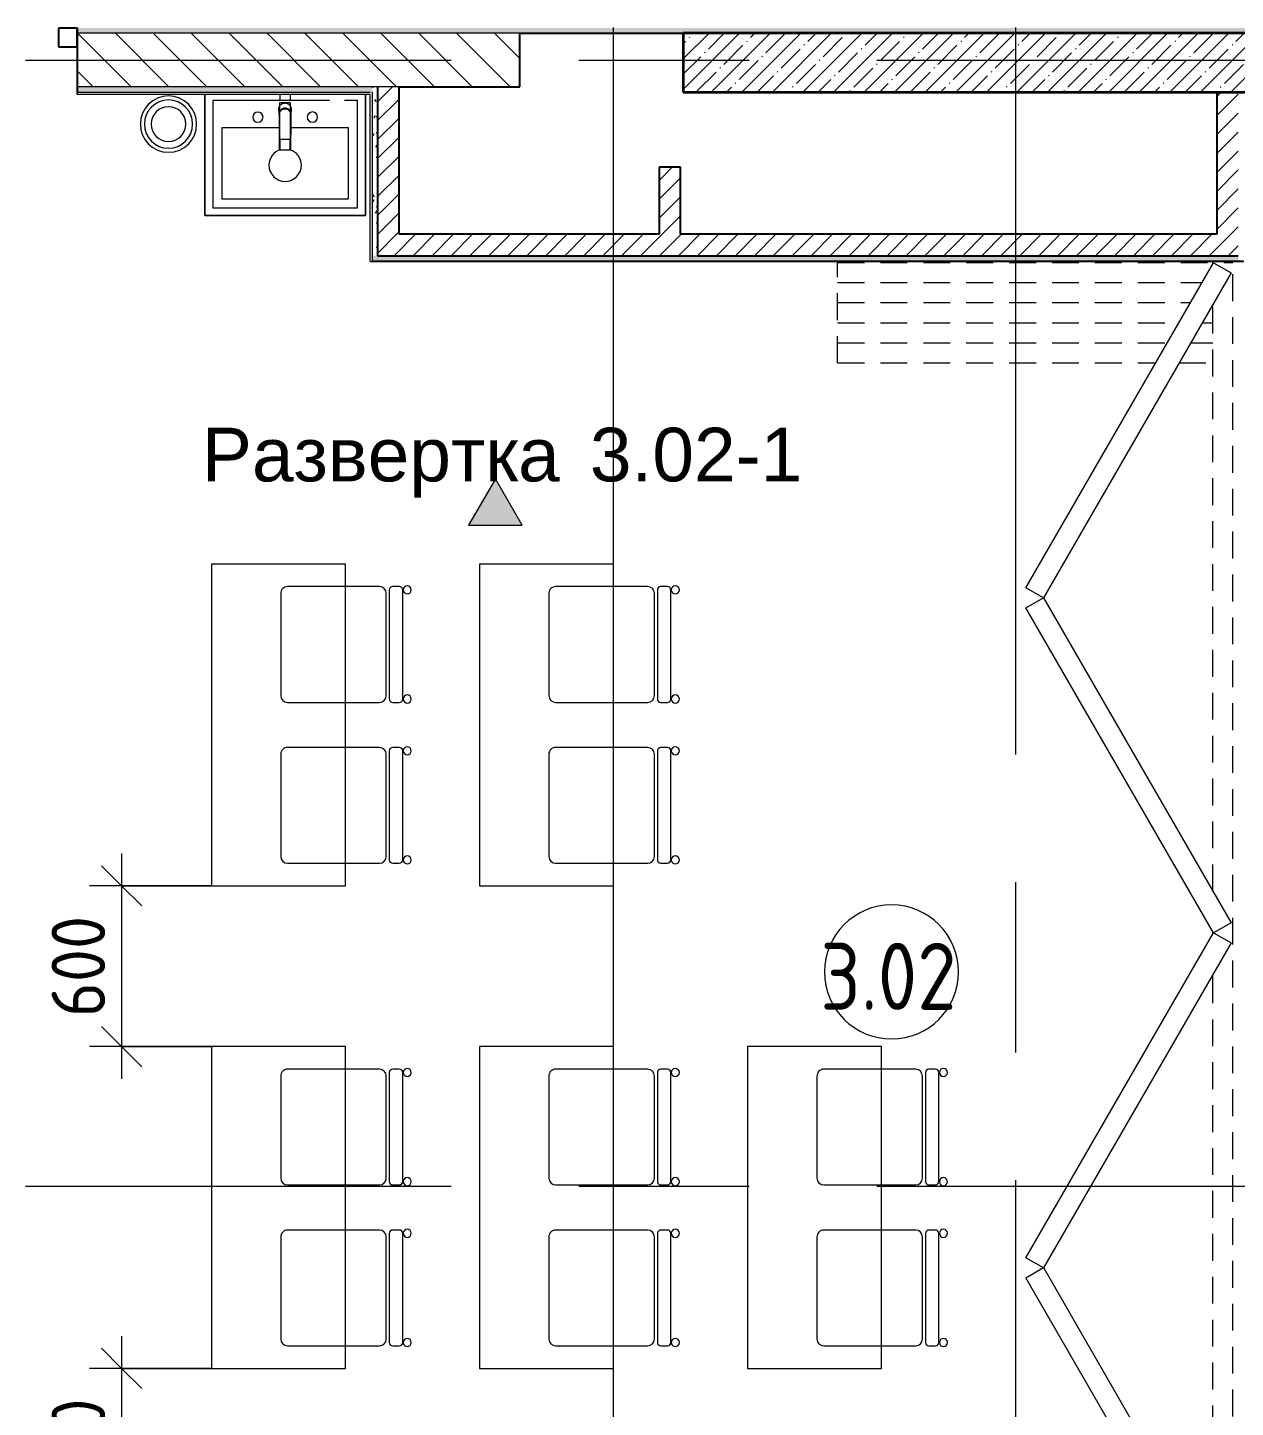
# Model space of a CAD drawing. Header units: millimetres. Extents: x 10406 to 76706, y -2377 to 12445.
# Drawn here: x 14824 to 19330, y 2775 to 7921 of the extents above; entities that cross this region are included whole.
import ezdxf

# ---------------------------------------------------------------- set-up
doc = ezdxf.new("R2010")
doc.units = ezdxf.units.MM
doc.linetypes.add('200_ШТРИХ__ш1_п0_6_', pattern=[160, 100, -60])
doc.linetypes.add('Осевая', pattern=[3175, 635, -476.25, 1587.5, -476.25])
for name, color, linetype, lineweight in [('0-1', 7, 'Continuous', 9), ('A-ANNO-DIMS', 7, 'Continuous', 9), ('A-ANNO-DIMS-100', 7, 'Continuous', 9), ('A-AREA-IDEN', 7, 'Continuous', 9), ('A-DOOR', 7, 'Continuous', 9), ('A-DOOR-1', 7, '200_ШТРИХ__ш1_п0_6_', 9), ('A-DOOR-FRAM', 7, 'Continuous', 13), ('A-GLAZ-CWMG', 7, 'Continuous', 9), ('A-GLAZ-CWMG-1', 7, 'Continuous', 25), ('A-WALL', 7, 'Continuous', 9), ('G-ANNO-SYMB', 7, 'Continuous', 9), ('I-WALL', 7, 'Continuous', 9), ('P-SANR-FIXT', 7, 'Continuous', 9), ('P-SANR-FIXT-1', 7, 'Continuous', 13), ('Оси', 7, 'Continuous', 9), ('Оси-2', 7, 'Осевая', 9)]:
    doc.layers.add(name, color=color, linetype=linetype, lineweight=lineweight)
for name, color, linetype, lineweight, true_color in [('A-WALL-1', 7, 'Continuous', 25, 0x3c3c3c), ('A-WALL-3', 7, 'Continuous', 35, 0x3c3c3c), ('A-WALL-FNSH-1', 7, 'Continuous', 13, 0x3c3c3c), ('I-FURN-2', 7, 'Continuous', 9, 0xf0f0f0)]:
    doc.layers.add(name, color=color, linetype=linetype, lineweight=lineweight, true_color=true_color)
doc.styles.add('Arial_1', font='arial.ttf', dxfattribs={"height": 200})
doc.styles.add('GOST Common', font='GOST_Common.ttf', dxfattribs={"width": 0.9, "height": 250})
doc.styles.add('ISOCPEUR_1', font='isocpeur.ttf', dxfattribs={"width": 0.9, "height": 200})
doc.dimstyles.new('ISO-2_0_0_9К_Средний_округл2', dxfattribs={"dimscale": 304.8, "dimtxt": 199.196235, "dimasz": 0.492126, "dimexe": 0.393701, "dimexo": 0, "dimgap": 0, "dimtad": 1, "dimdec": 0, "dimrnd": 10, "dimzin": 0, "dimdsep": 46, "dimtxsty": 'ISOCPEUR_1', "dimblk1": 'OBLIQUE', "dimblk2": 'OBLIQUE', "dimsah": 1, "dimcen": 0.09, "dimdle": 0.393701, "dimazin": 0, "dimtfac": 1, "dimtdec": 4, "dimtix": 1, "dimtmove": 0, "dimatfit": 3, "dimfxl": 1, "dimtvp": 1, "dimtolj": 1, "dimtzin": 0, "dimarcsym": 2})
pattern_1 = [(45, (0, 0), (-35.35534, 35.35534), [])]
pattern_2 = [(0, (0, 0), (121.92, 30.48), [10.058, -81.382, 10.058, -81.382, -487.68]), (0, (0, 0), (121.92, 30.48), [-182.88, 10.058, -172.822, 10.058, -81.382, -213.36]), (0, (0, 0), (121.92, 30.48), [-457.2, 10.058, -50.902, 10.058, -142.342]), (120, (45.72, 15.24), (-87.356454, 90.345817), [10.058, -81.382, 10.058, -81.382, -487.68]), (120, (45.72, 15.24), (-87.356454, 90.345817), [-182.88, 10.058, -172.822, 10.058, -81.382, -213.36]), (120, (45.72, 15.24), (-87.356454, 90.345817), [-457.2, 10.058, -50.902, 10.058, -142.342]), (240, (60.96, 76.2), (-34.563546, -120.825817), [10.058, -81.382, 10.058, -81.382, -487.68]), (240, (60.96, 76.2), (-34.563546, -120.825817), [-182.88, 10.058, -172.822, 10.058, -81.382, -213.36]), (240, (60.96, 76.2), (-34.563546, -120.825817), [-457.2, 10.058, -50.902, 10.058, -142.342])]

# ---------------------------------------------------------------- blocks, each defined once
blk = doc.blocks.new('DOR__перегородка__Прямоугольная - ТП-3_ Вн_ДПГ_6820х3300h-19315679-План разверток пом_3_02_ Этаж 3')
at = {"layer": 'A-DOOR-1'}
for p, q in [((6445.2, 1474.2), (6820, 1474.2)), ((6445.2, 1474.2), (6445.2, 287.5)), ((6520.2, 1474.2), (6520.2, 244.2)), ((6595.2, 1474.2), (6595.2, 200.9)), ((6670.2, 1474.2), (6670.2, 157.6)), ((6745.2, 1474.2), (6745.2, 114.3)), ((6820, 1474.2), (6820, 0)), ((6445.2, 200.9), (6445.2, 75)), ((6520.2, 157.6), (6520.2, 75)), ((6595.2, 114.3), (6595.2, 75)), ((1976.7, 75), (4163.8, 75)), ((4313.8, 75), (4325, 75)), ((4475, 75), (6663.2, 75)), ((6813.2, 75), (6820, 75)), ((275.9, 0), (6820, 0))]:
    blk.add_line(p, q, dxfattribs=at)
at = {"layer": 'A-DOOR-FRAM'}
for p, q in [((1820.9, 71.7), (3033.3, 771.8)), ((3033.3, 771.8), (3070.8, 706.9)), ((3069.7, 706.9), (3107.3, 771.8)), ((3107.3, 771.8), (4319.6, 71.7)), ((4319.2, 71.7), (5531.6, 771.8)), ((5531.6, 771.8), (5569.1, 706.9)), ((5569.1, 706.9), (5606.6, 771.8)), ((5606.6, 771.8), (6818.9, 71.7)), ((3070.8, 706.9), (1858.4, 6.7)), ((4282.1, 6.7), (3069.7, 706.9)), ((5569.1, 706.9), (4356.7, 6.7)), ((6781.4, 6.7), (5569.1, 706.9)), ((4319.6, 71.7), (4282.1, 6.7)), ((4356.7, 6.7), (4319.2, 71.7)), ((6818.9, 71.7), (6781.4, 6.7))]:
    blk.add_line(p, q, dxfattribs=at)
blk = doc.blocks.new('Стул Breuer - 1_9а-V3-План разверток пом_3_02_ Этаж 3')
at = {"layer": 'I-FURN-2'}
for p, q in [((-215.9, 215.9), (-215.9, 0)), ((190.5, 241.3), (-190.5, 241.3)), ((215.9, 0), (215.9, 215.9)), ((-215.9, 0), (-215.9, -127)), ((215.9, -127), (215.9, 0)), ((-190.5, -152.4), (190.5, -152.4)), ((-215.9, -176.2), (-215.9, -200.8)), ((203.2, -163.5), (-203.2, -163.5)), ((215.9, -200.8), (215.9, -176.2)), ((-203.2, -213.5), (203.2, -213.5))]:
    blk.add_line(p, q, dxfattribs=at)
for centre, radius, start, end in [((-190.5, 215.9), 25.4, 90, 180), ((190.5, 215.9), 25.4, 0, 90), ((-190.5, -127), 25.4, 180, 270), ((190.5, -127), 25.4, 270, 360), ((-203.2, -176.2), 12.7, 90, 180), ((-203.2, -200.8), 12.7, 180, 270), ((203.2, -176.2), 12.7, 360, 90), ((203.2, -200.8), 12.7, 270, 360), ((-203.5, -230.6), 15.1, 360, 180), ((-203.5, -230.6), 15.1, 180, 360), ((203.7, -230.6), 15.1, 360, 180), ((203.7, -230.6), 15.1, 180, 360)]:
    blk.add_arc(centre, radius, start, end, dxfattribs=at)
blk = doc.blocks.new('Стол базовый прямоугольный - 1_6-26174022-План разверток пом_3_02_ Этаж 3')
at = {"layer": 'I-FURN-2'}
for p, q in [((600, 250), (-600, 250)), ((-600, 250), (-600, -250)), ((600, -250), (600, 250)), ((-600, -250), (600, -250))]:
    blk.add_line(p, q, dxfattribs=at)
blk = doc.blocks.new('сифон - Для раковины-30615598-План разверток пом_3_02_ Этаж 3')
at = {"layer": 'P-SANR-FIXT'}
blk.add_line((191.1, -40), (191.1, 40), dxfattribs=at)
at = {"layer": 'P-SANR-FIXT-1'}
for p, q in [((191.1, 20), (168.5, 20)), ((168.5, -20), (191.1, -20))]:
    blk.add_line(p, q, dxfattribs=at)
blk = doc.blocks.new('смеситель для раковины - Default-V7-План разверток пом_3_02_ Этаж 3')
at = {"layer": '0-1'}
for p, q in [((-20.3, 110), (-20.4, 97.4)), ((19.7, 151.6), (-19.8, 151.6)), ((19.8, 111.8), (-19.8, 111.8)), ((20.4, 97.4), (20.3, 110)), ((-22.8, 3), (-21.8, 15.6)), ((-20.7, 17.2), (-20.7, 16.7)), ((20.8, 16.7), (20.8, 17.2))]:
    blk.add_line(p, q, dxfattribs=at)
at = {"layer": '0-1', "flags": 128}
for points in [[(-19.8, 151.6), (-20, 151.6), (-20.2, 151.6), (-20.3, 151.5), (-20.4, 151.5), (-20.5, 151.4), (-20.6, 151.3), (-20.6, 151.2), (-20.7, 151.1), (-20.7, 151.1), (-20.7, 151), (-20.7, 151), (-20.8, 150.9), (-20.8, 150.6), (-20.8, 149.7), (-20.8, 148.7), (-20.8, 147.7), (-20.9, 146.7), (-20.9, 145.3), (-21.1, 93.2)], [(-19.8, 111.8), (-19.9, 111.8), (-20, 111.8), (-20.1, 111.8), (-20.1, 111.7), (-20.2, 111.7), (-20.3, 111.6), (-20.3, 111.5), (-20.3, 111.5), (-20.3, 111.4), (-20.3, 111.4), (-20.3, 111.4), (-20.3, 111.3), (-20.3, 111.2), (-20.3, 111), (-20.3, 110.8), (-20.3, 110.6), (-20.3, 110.3), (-20.3, 110)], [(12.1, -0.1), (14.4, 1.7), (18.1, 6.1), (20.4, 11.5), (21.2, 17.2), (21.2, 36.2), (21.1, 56), (21, 111.4)], [(19.7, 151.6), (20, 151.6), (20.2, 151.6), (20.4, 151.5), (20.5, 151.4), (20.6, 151.3), (20.6, 151.3), (20.7, 151.2), (20.7, 151.1), (20.7, 151.1), (20.7, 151), (20.8, 151), (20.8, 150.9), (20.8, 150.6)], [(19.8, 111.8), (19.9, 111.8), (20, 111.8), (20.1, 111.8), (20.2, 111.7), (20.2, 111.6), (20.3, 111.6), (20.3, 111.5), (20.3, 111.5), (20.3, 111.4), (20.3, 111.4), (20.3, 111.3), (20.3, 111.1), (20.3, 110.9), (20.3, 110.7), (20.3, 110.4), (20.3, 110)], [(-21.8, 15.6), (-21.7, 19.7), (-21.6, 24.4), (-21.5, 30.8), (-21.4, 37.1), (-21.3, 49.4), (-21.2, 68.8), (-21.1, 88)], [(-18.9, 7.6), (-20, 10.3), (-20.8, 13.1), (-21.1, 18.6), (-21.1, 48.6), (-21.1, 93.2)], [(21.8, 15.6), (22.1, 11.2), (22.8, 3)]]:
    blk.add_lwpolyline(points, dxfattribs=at)
at = {"layer": 'P-SANR-FIXT'}
for p, q in [((21, 151.6), (-21, 151.6)), ((-21, 151.6), (-21, -23)), ((-19.7, 144), (-19.8, 111.7)), ((19.8, 111.7), (19.7, 144)), ((21, -23), (21, 151.6)), ((-21, 19.9), (-20.8, 19.8)), ((-20.4, 22), (-20.8, 19.8)), ((19.4, 12.9), (20.4, 11.1)), ((20.8, 19.8), (20.4, 22)), ((21, 19.9), (20.8, 19.8)), ((20.9, 18.5), (20.8, 19.8)), ((20.9, 18.4), (21.1, 18.4)), ((22.5, 5), (22.9, 0.9)), ((-21, -23), (21, -23)), ((-0.6, -2.8), (0.6, -2.8))]:
    blk.add_line(p, q, dxfattribs=at)
at = {"layer": 'P-SANR-FIXT', "flags": 128}
for points in [[(-21.1, 16.9), (-21.1, 42.2), (-21, 67.6), (-20.8, 118.3), (-20.7, 143.7), (-20.7, 149.4), (-20.8, 150.2), (-20.9, 145.3), (-20.9, 138.9), (-21.1, 88.1)], [(-20.1, 88.1), (-20.1, 99.6), (-20, 111), (-20, 122.4), (-19.9, 133.8), (-19.9, 145.2)], [(19.9, 145.2), (19.9, 138.9), (19.9, 132.6), (20, 126.2), (20, 119.9), (20, 113.5), (20, 107.2), (20.1, 100.8), (20.1, 94.5), (20.1, 88.1)], [(21.1, 88.1), (20.9, 138.9), (20.9, 145.3), (20.8, 150.2), (20.7, 149.4), (20.7, 143.7), (20.8, 118.3), (21, 67.6), (21.1, 42.2), (21.1, 16.9)], [(-21.1, 18.6), (-21.1, 18.6), (-21.1, 18.6), (-21, 18.6), (-21, 18.6), (-21, 18.5), (-20.9, 18.5), (-20.9, 18.5)], [(-21.1, 18.4), (-21.1, 18), (-21.1, 17.6), (-21.1, 17.2), (-21.1, 16.8), (-21.1, 16.4)], [(-20.8, 19.8), (-20.9, 19.2), (-20.9, 18.5)], [(-15.9, 4.1), (-13.1, 1.6), (-9.8, -0.4), (-6.1, -1.8), (-2.1, -2.5), (2.1, -2.5), (6.1, -1.8), (9.8, -0.4), (11.1, 0.4)], [(11.5, 0.5), (13.1, 1.6), (15.9, 4.1)], [(21.1, 16.4), (21.1, 16.8), (21.1, 17.2), (21.1, 17.6), (21.1, 18), (21.1, 18.4)], [(22.9, 0.9), (22.7, 3.2), (22.5, 5.6), (22.3, 7.9), (22.1, 10.8), (21.8, 15.2)], [(0.6, -3.9), (0.3, -3.9), (0.1, -3.9), (-0.1, -3.9), (-0.3, -3.9), (-0.6, -3.9)]]:
    blk.add_lwpolyline(points, dxfattribs=at)
at = {"layer": 'P-SANR-FIXT'}
for centre, major_axis, ratio, start_param, end_param in [((-19.8, 109.7), (-0.5, 0.002), 0.095846, 0.017294, 1.571164), ((19.8, 109.7), (0.5, 0.002), 0.095848, 4.711795, 6.265892), ((0, 17.2), (20.8, 0), 0.98634, 3.065043, 3.141593), ((0, 17.2), (20.8, 0), 0.98634, 3.141593, 3.441377), ((0, 16.7), (20.8, 0), 0.98634, 3.141593, 3.372062), ((0, 16.7), (20.7, 0), 0.98634, 3.571127, 3.769911), ((0, 17.2), (20.8, 0), 0.98634, 3.613983, 5.358408), ((0, 16.7), (20.7, 0), 0.98634, 3.994763, 4.083653), ((0, 16.7), (20.8, 0), 0.98634, 5.376246, 5.846752), ((0, 17.2), (20.8, 0), 0.98634, 5.499139, 5.804813), ((0, 17.2), (-20.8, 0), 0.98634, 2.841808, 3.141593), ((0, 16.7), (20.8, 0), 0.98634, 6.052716, 6.283185), ((0, 17.2), (20.8, 0), 0.98634, 0, 0.076549), ((0, 16.7), (20.7, 0), 0.98634, 4.276566, 4.807479), ((0, 16.7), (20.8, 0), 0.98634, 4.9338, 5.10736)]:
    blk.add_ellipse(centre, major_axis=major_axis, ratio=ratio, start_param=start_param, end_param=end_param, dxfattribs=at)
for points, knots in [([(-19.9, 145.2), (-19.9, 146), (-19.9, 147.4), (-19.8, 149.3), (-19.8, 150.7), (-19.8, 151.5), (-19.8, 151.6), (-19.8, 151.6)], [0, 0, 0, 0, 0.1, 0.2, 0.3, 0.4, 0.4725859, 0.4725859, 0.4725859, 0.4725859]), ([(-19.8, 151.6), (-19.7, 151.6), (-19.7, 151.6), (-19.7, 151.2), (-19.7, 150), (-19.7, 148.3), (-19.7, 146.2), (-19.7, 144.8), (-19.7, 144)], [0.4728347, 0.4728347, 0.4728347, 0.4728347, 0.5, 0.6, 0.7, 0.8, 0.9, 1, 1, 1, 1]), ([(-19.8, 111.8), (-19.8, 111.8), (-19.8, 111.7), (-19.8, 110.9), (-19.8, 110.1), (-19.8, 109.7)], [0.4695548, 0.4695548, 0.4695548, 0.4695548, 0.6, 0.8, 1, 1, 1, 1]), ([(19.7, 144), (19.7, 144.8), (19.7, 146.2), (19.7, 148.3), (19.7, 150), (19.7, 151.2), (19.7, 151.6), (19.7, 151.6), (19.7, 151.6)], [0, 0, 0, 0, 0.1, 0.2, 0.3, 0.4, 0.5, 0.5274121, 0.5274121, 0.5274121, 0.5274121]), ([(19.7, 151.6), (19.8, 151.6), (19.8, 151.5), (19.8, 150.7), (19.8, 149.3), (19.9, 147.4), (19.9, 146), (19.9, 145.2)], [0.5275209, 0.5275209, 0.5275209, 0.5275209, 0.6, 0.7, 0.8, 0.9, 1, 1, 1, 1]), ([(19.8, 109.7), (19.8, 110.1), (19.8, 110.9), (19.8, 111.7), (19.8, 111.8), (19.8, 111.8)], [0, 0, 0, 0, 0.2, 0.4, 0.5304748, 0.5304748, 0.5304748, 0.5304748]), ([(-21.1, 88.1), (-21.1, 85.7), (-21.1, 82.2), (-21.1, 77.5), (-21.2, 73.9), (-21.2, 70.4), (-21.2, 66.8), (-21.2, 63.9), (-21.2, 61.5), (-21.2, 59.8), (-21.2, 58), (-21.2, 55.7), (-21.3, 52.8), (-21.3, 49.3), (-21.3, 46), (-21.3, 42.6), (-21.4, 39.4), (-21.4, 36.2), (-21.5, 32.2), (-21.5, 27.5), (-21.7, 20.9), (-21.8, 17.2), (-21.8, 15.2)], [0, 0, 0, 0, 0.083333, 0.125, 0.166667, 0.208333, 0.25, 0.291667, 0.3125, 0.333333, 0.354167, 0.375, 0.416667, 0.458333, 0.5, 0.541667, 0.583333, 0.625, 0.666667, 0.75, 0.833333, 1, 1, 1, 1]), ([(-20.4, 97.4), (-20.4, 91.1), (-20.5, 81.8), (-20.6, 69.7), (-20.6, 60), (-20.7, 52.6), (-20.8, 47.4), (-20.8, 45.2), (-20.8, 43.5), (-20.9, 41.8), (-20.9, 39.8), (-20.9, 37.7), (-20.9, 36.2), (-20.9, 35.4), (-21, 34.1), (-21, 32.6), (-21, 31), (-21, 29.7), (-21, 28.6), (-21, 27.7), (-21, 26.8), (-21.1, 25.6), (-21.1, 22.9), (-21.1, 20.4), (-21.1, 18.4)], [0, 0, 0, 0, 0.222222, 0.333333, 0.444444, 0.583333, 0.618056, 0.652778, 0.670139, 0.6875, 0.722222, 0.756944, 0.774306, 0.782986, 0.791667, 0.826389, 0.84375, 0.861111, 0.878472, 0.887153, 0.895833, 0.913194, 0.930556, 1, 1, 1, 1]), ([(-20.5, 43.6), (-20.5, 44.1), (-20.5, 44.9), (-20.5, 45.9), (-20.4, 46.5), (-20.4, 47), (-20.4, 47.6), (-20.3, 48.2), (-20.3, 49.3), (-20.3, 50.8), (-20.3, 52.7), (-20.3, 54.8), (-20.2, 57.1), (-20.2, 60.5), (-20.1, 67), (-20, 78.4), (-19.9, 90.5), (-19.9, 97.4)], [0.3665203, 0.3665203, 0.3665203, 0.3665203, 0.3928571, 0.4107143, 0.4196429, 0.4285714, 0.4375, 0.4464286, 0.4642857, 0.5, 0.5357143, 0.5714286, 0.6071429, 0.6428571, 0.7142857, 0.8571429, 1, 1, 1, 1]), ([(19.9, 97.4), (19.9, 90.5), (20, 78.4), (20.1, 66.9), (20.2, 60.3), (20.3, 57), (20.3, 54.6), (20.3, 52.6), (20.3, 50.7), (20.3, 49.2), (20.4, 48.1), (20.4, 47.4), (20.4, 46.9), (20.4, 46.4), (20.4, 45.8), (20.4, 44.6), (20.4, 43), (20.4, 41.3), (20.5, 40), (20.5, 39.2), (20.6, 38.5), (20.7, 37.9), (20.7, 37.5)], [0, 0, 0, 0, 0.1428571, 0.2857143, 0.3571429, 0.3928571, 0.4285714, 0.4642857, 0.5, 0.5357143, 0.5535714, 0.5625, 0.5714286, 0.5803571, 0.5892857, 0.6071429, 0.6428571, 0.6785714, 0.6964286, 0.7053571, 0.7142857, 0.7301718, 0.7301718, 0.7301718, 0.7301718]), ([(20.1, 88.1), (20.1, 88.2), (20.2, 88.3), (20.4, 88.2), (20.5, 88), (20.6, 87.8), (20.7, 87.5), (20.7, 87.3), (20.8, 87.1), (20.9, 87), (20.9, 86.8), (20.9, 86.7)], [0, 0, 0, 0, 0.1, 0.19375, 0.25, 0.3, 0.35, 0.4, 0.45, 0.525, 0.575, 0.575, 0.575, 0.575]), ([(21.1, 18.4), (21.1, 19.2), (21.1, 20.8), (21.1, 23.1), (21.1, 25), (21.1, 26.5), (21, 27.6), (21, 28.6), (21, 30), (21, 31.7), (21, 33.4), (21, 34.6), (20.9, 35.2), (20.9, 35.7), (20.9, 36.3), (20.9, 36.9), (20.9, 38.1), (20.9, 39.8), (20.9, 41.4), (20.8, 42.8), (20.8, 44.1), (20.8, 45.8), (20.8, 48.6), (20.7, 53.5), (20.6, 60.7), (20.6, 68.9), (20.5, 76.5), (20.5, 85.7), (20.4, 92.7), (20.4, 97.4)], [0, 0, 0, 0, 0.027778, 0.055556, 0.083333, 0.097222, 0.111111, 0.125, 0.138889, 0.166667, 0.194444, 0.208333, 0.215278, 0.222222, 0.229167, 0.236111, 0.25, 0.277778, 0.305556, 0.319444, 0.333333, 0.361111, 0.388889, 0.444444, 0.555556, 0.666667, 0.75, 0.833333, 1, 1, 1, 1]), ([(21.8, 15.2), (21.8, 16.4), (21.7, 19.4), (21.6, 24.2), (21.5, 28.2), (21.5, 30.6), (21.5, 32.4), (21.4, 34.1), (21.4, 35.8), (21.4, 37.3), (21.4, 38.7), (21.4, 39.8), (21.4, 41), (21.3, 42.6), (21.3, 44.7), (21.3, 47.5), (21.3, 50.9), (21.2, 55.1), (21.2, 60), (21.2, 65.1), (21.2, 69.9), (21.2, 74.5), (21.1, 80.6), (21.1, 85.1), (21.1, 88.1)], [0, 0, 0, 0, 0.142857, 0.285714, 0.357143, 0.392857, 0.428571, 0.464286, 0.5, 0.535714, 0.553571, 0.571429, 0.589286, 0.607143, 0.642857, 0.678571, 0.714286, 0.75, 0.785714, 0.821429, 0.857143, 0.892857, 0.928571, 1, 1, 1, 1]), ([(-21.8, 15.2), (-21.9, 13.9), (-22, 12.1), (-22.1, 10.1), (-22.2, 8.7), (-22.3, 7.5), (-22.4, 6.6), (-22.5, 5.7), (-22.6, 4.8), (-22.7, 3.8), (-22.8, 2.5), (-22.9, 1.5), (-22.9, 0.9)], [0, 0, 0, 0, 0.166667, 0.25, 0.333333, 0.416667, 0.5, 0.583333, 0.666667, 0.75, 0.833333, 1, 1, 1, 1]), ([(22.9, 0.3), (22.9, -2.5), (22.3, -6.4), (20, -11.4), (17.7, -14.7), (14.9, -17.6), (11.6, -20), (7.9, -21.7), (4.5, -22.6), (1.5, -23), (-1.9, -23), (-6, -22.4), (-10, -20.8), (-12.8, -19.1), (-14.8, -17.5), (-16.7, -15.8), (-18.8, -13.3), (-21.9, -8.1), (-22.9, -3.2), (-22.9, 0.3)], [0, 0, 0, 0, 0.111111, 0.166667, 0.222222, 0.277778, 0.333333, 0.388889, 0.444444, 0.479167, 0.513889, 0.583333, 0.652778, 0.6875, 0.722222, 0.756944, 0.791667, 0.861111, 1, 1, 1, 1]), ([(-21, 19.9), (-21, 19.7), (-21, 19.5), (-21.1, 19.2), (-21.1, 18.9), (-21.1, 18.7), (-21.1, 18.6)], [0, 0, 0, 0, 0.333333, 0.5, 0.666667, 1, 1, 1, 1]), ([(-0.6, -3.9), (-1.6, -3.9), (-3.8, -3.7), (-7, -2.8), (-10, -1.5), (-12.8, 0.2), (-15.2, 2.3), (-17.3, 4.8), (-18.7, 7.1), (-19.6, 9), (-20.1, 10.6), (-20.6, 12.1), (-21, 14.3), (-21.1, 15.9), (-21.1, 16.9)], [0, 0, 0, 0, 0.1, 0.2, 0.3, 0.4, 0.5, 0.6, 0.7, 0.75, 0.8, 0.85, 0.9, 1, 1, 1, 1]), ([(-21.1, 16.4), (-21.1, 14.3), (-20.4, 11.1), (-18.7, 7.6), (-17.5, 5.8), (-16.4, 4.5), (-15.2, 3.2), (-13.9, 2.1), (-12.5, 1), (-10.9, 0.1), (-9.2, -0.7), (-6.9, -1.7), (-3.8, -2.5), (0, -2.8), (3.8, -2.5), (6.9, -1.7), (9, -0.9), (10.1, -0.3), (10.9, 0.1), (11.7, 0.5), (12.7, 1.2), (13.9, 2), (15, 3), (15.8, 3.8), (16.4, 4.5), (17, 5.2), (17.7, 6.2), (18.6, 7.6), (19.3, 9), (19.7, 9.9), (19.9, 10.5), (20, 10.9), (20.2, 11.2), (20.3, 11.7), (20.6, 12.6), (20.8, 13.8), (21, 15.1), (21.1, 16), (21.1, 16.4)], [0, 0, 0, 0, 0.111111, 0.166667, 0.194444, 0.222222, 0.25, 0.277778, 0.305556, 0.333333, 0.361111, 0.388889, 0.444444, 0.5, 0.555556, 0.611111, 0.638889, 0.652778, 0.666667, 0.680556, 0.694444, 0.722222, 0.75, 0.763889, 0.777778, 0.791667, 0.805556, 0.833333, 0.861111, 0.875, 0.881944, 0.888889, 0.895833, 0.902778, 0.916667, 0.944444, 0.972222, 1, 1, 1, 1]), ([(-21, 19.9), (-21, 20.5), (-20.9, 21.9), (-20.9, 23.9), (-20.9, 25.6), (-20.9, 26.9), (-20.9, 27.6), (-20.9, 28.1), (-20.9, 28.7), (-20.9, 29.4), (-21, 30.9), (-21, 33.1), (-21, 35.5), (-20.9, 37.4), (-20.9, 38.5), (-20.8, 39.3), (-20.7, 40.1), (-20.7, 40.7), (-20.6, 41.2), (-20.6, 41.3)], [0, 0, 0, 0, 0.0357143, 0.0714286, 0.1071429, 0.125, 0.1339286, 0.1428571, 0.1517857, 0.1607143, 0.1785714, 0.2142857, 0.25, 0.2678571, 0.2857143, 0.2946429, 0.3035714, 0.3214286, 0.3257253, 0.3257253, 0.3257253, 0.3257253]), ([(-20.8, 14.6), (-20.7, 14.1), (-20.6, 12.9), (-20.2, 11.6), (-20, 10.9)], [0, 0, 0, 0, 0.4, 1, 1, 1, 1]), ([(-20, 10.9), (-19.6, 9.8), (-18.5, 7.4), (-17, 5.2), (-15.9, 4.1)], [0, 0, 0, 0, 0.444444, 1, 1, 1, 1]), ([(21.1, 16.9), (21.1, 15.9), (21, 13.7), (20.2, 10.6), (19, 7.6), (16.7, 3.9), (12.9, 0), (7.1, -3.1), (2.7, -3.9), (0.6, -3.9)], [0, 0, 0, 0, 0.1, 0.2, 0.3, 0.4, 0.6, 0.8, 1, 1, 1, 1]), ([(15.9, 4.1), (16.7, 5), (18.4, 7.2), (19.5, 9.5), (20, 10.9)], [0, 0, 0, 0, 0.444444, 1, 1, 1, 1]), ([(20, 10.9), (20.2, 11.4), (20.5, 12.7), (20.7, 13.9), (20.8, 14.6)], [0, 0, 0, 0, 0.444444, 1, 1, 1, 1]), ([(20.9, 33.9), (20.9, 33.6), (20.9, 32.5), (20.9, 30.9), (20.9, 29.2), (20.9, 28.3), (20.9, 27.5), (20.9, 26.8), (20.9, 25.6), (20.9, 23.9), (21, 21.9), (21, 20.5), (21, 19.9)], [0.7766981, 0.7766981, 0.7766981, 0.7766981, 0.7857143, 0.8214286, 0.8392857, 0.8571429, 0.8660714, 0.875, 0.8928571, 0.9285714, 0.9642857, 1, 1, 1, 1]), ([(-0.6, -3.9), (-0.6, -3.9), (-0.6, -3.7), (-0.6, -3.5), (-0.6, -3.1), (-0.6, -2.9), (-0.6, -2.8)], [0, 0, 0, 0, 0.363636, 0.545455, 0.727273, 1, 1, 1, 1]), ([(0.6, -3.9), (0.6, -3.9), (0.6, -3.7), (0.6, -3.5), (0.6, -3.1), (0.6, -2.9), (0.6, -2.8)], [0, 0, 0, 0, 0.363636, 0.545455, 0.727273, 1, 1, 1, 1])]:
    blk.add_open_spline(points, degree=3, knots=knots, dxfattribs=at)
for points in [[(-19.8, 111.8), (-19.8, 111.8), (-19.8, 111.8), (-19.8, 111.8)], [(19.8, 111.8), (19.8, 111.8), (19.8, 111.8), (19.8, 111.8)], [(-20.1, 88.1), (-20.4, 88.2), (-20.6, 88.2), (-20.8, 88.2)], [(-20, 85.7), (-20.1, 86.5), (-20.1, 87.3), (-20.1, 88.1)], [(20.1, 88.1), (20.1, 87.3), (20.1, 86.5), (20, 85.7)], [(-22.9, 0.9), (-22.9, 2.2), (-22.8, 3.6), (-22.6, 4.9)], [(-21.8, 15.2), (-21.8, 16.4), (-21.7, 17.5), (-21.4, 18.7)], [(-21.2, 19.5), (-21, 20.5), (-20.6, 21.4), (-20.2, 22.3)], [(-20.9, 18.4), (-21, 18.4), (-21.1, 18.4), (-21.1, 18.5)], [(-20.4, 22.5), (-20.7, 21.7), (-20.9, 20.8), (-21, 19.9)], [(-20.9, 18.3), (-20.9, 17.7), (-20.9, 16.5), (-20.8, 15.2), (-20.8, 14.6)], [(20.7, 19.9), (20.7, 17.5), (19.9, 12.6), (16.3, 6), (10.7, 1.1), (3.8, -1.6), (-3.7, -1.6), (-10.7, 1.1), (-16.3, 6), (-19.9, 12.6), (-20.7, 17.5), (-20.7, 19.9)], [(-20.4, 11.1), (-20.1, 11.7), (-19.8, 12.3), (-19.4, 12.9)], [(20.2, 22.3), (21.2, 20.1), (21.8, 17.6), (21.8, 15.2)], [(21, 19.9), (20.9, 20.8), (20.7, 21.7), (20.4, 22.5)], [(20.8, 14.6), (20.8, 15.2), (20.9, 16.5), (20.9, 17.8), (20.9, 18.4)], [(21.1, 18.5), (21.1, 18.5), (21, 18.5), (20.9, 18.5)], [(21.1, 18.5), (21.1, 18.6), (21.1, 18.7), (21.1, 18.9), (21.1, 19.2), (21.1, 19.4), (21, 19.6), (21, 19.8), (21, 19.9)], [(-3, -2.5), (-2.2, -2.7), (-1.4, -2.7), (-0.6, -2.8)]]:
    blk.add_open_spline(points, degree=3, dxfattribs=at)
blk = doc.blocks.new('мусорная корзина - Round_ Metal-30590745-План разверток пом_3_02_ Этаж 3')
at = {"layer": 'P-SANR-FIXT'}
for radius, start, end in [(105, 0, 180), (90, 360, 180), (65, 0, 180), (105, 180, 360), (90, 180, 360), (65, 180, 360)]:
    blk.add_arc((0, 0), radius, start, end, dxfattribs=at)
blk = doc.blocks.new('Мойка кухонная - Раковина Roca Victoria-N Unik 600х460 мм-30768662-План разверток пом_3_02_ Этаж 3')
at = {"layer": 'P-SANR-FIXT'}
for p, q in [((166, 0), (-270, 0)), ((-270, 0), (-270, -400)), ((270, 0), (221, 0)), ((270, -400), (270, 0)), ((-20.5, -102.3), (-236.6, -102.3)), ((-236.6, -102.3), (-236.6, -366.4)), ((236.1, -102.3), (19.4, -102.3)), ((236.1, -366.4), (236.1, -102.3)), ((-270, -400), (270, -400)), ((-236.6, -366.4), (236.1, -366.4))]:
    blk.add_line(p, q, dxfattribs=at)
for centre, radius, start, end in [((-101.6, -61.9), 19, 90, 180), ((-101.6, -61.9), 19, 360, 90), ((101.6, -61.9), 19.1, 360, 180), ((-101.6, -61.9), 19, 180, 270), ((-101.6, -61.9), 19.1, 270, 360), ((101.6, -61.9), 19.1, 180, 360), ((0, -241.3), 60.5, 106.4507, 180), ((0, -241.3), 60.5, 360, 72.9655), ((0, -241.3), 60.5, 180, 360)]:
    blk.add_arc(centre, radius, start, end, dxfattribs=at)
blk = doc.blocks.new('Прямоугольный импост - 50 x 70 мм-31927764-План разверток пом_3_02_ Этаж 3')
at = {"layer": 'A-GLAZ-CWMG-1'}
for p, q in [((-70, 35), (0, 35)), ((-70, -35), (-70, 35)), ((0, 35), (0, -35)), ((0, -35), (-70, -35))]:
    blk.add_line(p, q, dxfattribs=at)
blk = doc.blocks.new('DIMBLOCK11-План разверток пом_3_02_ Этаж 3')
at = {"layer": 'A-ANNO-DIMS-100'}
for p, q in [((15175, 3040.1), (15175, 2200.1)), ((15510, 2920.1), (15055, 2920.1)), ((15175, 2920.1), (15510, 2920.1)), ((15510, 2320.1), (15055, 2320.1)), ((15175, 2320.1), (15510, 2320.1))]:
    blk.add_line(p, q, dxfattribs=at)
at = {"layer": 'A-ANNO-DIMS-100', "lineweight": 20}
for p, q in [((15175, 2920.1), (15100, 2995.1)), ((15175, 2920.1), (15250, 2845.1)), ((15175, 2320.1), (15100, 2395.1)), ((15175, 2320.1), (15250, 2245.1))]:
    blk.add_line(p, q, dxfattribs=at)
at = {"layer": 'A-ANNO-DIMS-100', "color": 0, "insert": (14913.7, 2430.5), "char_height": 200, "width": 455.087, "attachment_point": 1, "rotation": 90, "line_spacing_factor": 1.149209, "style": 'ISOCPEUR_1'}
blk.add_mtext('600', dxfattribs=at)
blk = doc.blocks.new('_Oblique')
at = {"color": 0, "linetype": 'ByBlock', "lineweight": -2}
blk.add_line((-0.5, -0.5), (0.5, 0.5), dxfattribs=at)
blk = doc.blocks.new('DIMBLOCK12-План разверток пом_3_02_ Этаж 3')
at = {"layer": 'A-ANNO-DIMS-100'}
for p, q in [((15175, 4840.1), (15175, 4000.1)), ((15510, 4720.1), (15055, 4720.1)), ((15175, 4720.1), (15510, 4720.1)), ((15510, 4120.1), (15055, 4120.1)), ((15175, 4120.1), (15510, 4120.1))]:
    blk.add_line(p, q, dxfattribs=at)
at = {"layer": 'A-ANNO-DIMS-100', "lineweight": 20}
for p, q in [((15175, 4720.1), (15100, 4795.1)), ((15175, 4720.1), (15250, 4645.1)), ((15175, 4120.1), (15100, 4195.1)), ((15175, 4120.1), (15250, 4045.1))]:
    blk.add_line(p, q, dxfattribs=at)
at = {"layer": 'A-ANNO-DIMS-100', "color": 0, "insert": (14913.7, 4230.5), "char_height": 200, "width": 455.087, "attachment_point": 1, "rotation": 90, "line_spacing_factor": 1.149209, "style": 'ISOCPEUR_1'}
blk.add_mtext('600', dxfattribs=at)
blk = doc.blocks.new('Марка_Помещения - Номер-25198446-План разверток пом_3_02_ Этаж 3')
at = {"layer": 'A-AREA-IDEN'}
for start, end in [(360, 180), (180, 360)]:
    blk.add_arc((0, 0), 2.5, start, end, dxfattribs=at)
blk = doc.blocks.new('Фасад - Марка фасада_Указатель-25386507-План разверток пом_3_02_ Этаж 3')
at = {"layer": 'G-ANNO-SYMB'}
blk.add_hatch(color=256, dxfattribs=at).paths.add_polyline_path([(-1, 0), (0, 1.732), (1, 0), (0, 0)])
for p, q in [((0, 1.732), (-1, 0)), ((1, 0), (0, 1.732)), ((-1, 0), (0, 0)), ((0, 0), (1, 0))]:
    blk.add_line(p, q, dxfattribs=at)

msp = doc.modelspace()

# ---------------------------------------------------------------- hatches: boundary and pattern name
at = {"layer": 'I-WALL'}
h = msp.add_hatch(dxfattribs=at)
h.set_pattern_fill('FP_8', color=256, style=0, pattern_type=2)
h.set_pattern_definition(pattern_2)
h.paths.add_polyline_path([(24286.8, 7900), (25081.5, 7900), (25081.5, 7919.7), (24051, 7919.7), (24051, 7900)])
h.paths.add_polyline_path([(21910, 7900), (22611, 7900), (22611, 7919.7), (15009.3, 7919.7), (15009.3, 7900), (21902.7, 7900)])
h.paths.add_polyline_path([(13569.3, 7900), (13569.3, 7919.7), (12366.4, 7919.7), (12366.4, 7900)])
h = msp.add_hatch(dxfattribs=at)
h.set_pattern_fill('FP_2', color=256, style=0, pattern_type=2)
h.set_pattern_definition([(135, (0, 0), (-70.7107, -70.7107), [])])
h.paths.add_polyline_path([(16110, 7700), (16660, 7700), (16660, 7900), (15009.3, 7900), (15009.3, 7700), (15942.5, 7700)])
h.paths.add_polyline_path([(13569.3, 7700), (13569.3, 7900), (12366.4, 7900), (12366.4, 7700), (12780, 7700)])
h = msp.add_hatch(dxfattribs=at)
h.set_pattern_fill('FP_6', color=256, style=0, pattern_type=2)
h.set_pattern_definition([(45, (0, 0), (-57.02463, 57.02463), []), (45, (57.025, 0), (-57.02463, 57.02463), [100.806, -20.161, 3.353, -16.808])])
h.paths.add_polyline_path([(21910, 7680), (21910, 7900), (20609.5, 7900), (20609.5, 7830), (19409.5, 7830), (19409.5, 7900), (17270, 7900), (17270, 7680), (21902.7, 7680)])
h = msp.add_hatch(dxfattribs=at)
h.set_pattern_fill('FP_8', color=256, style=0, pattern_type=2)
h.set_pattern_definition(pattern_2)
h.paths.add_polyline_path([(16109, 7680), (16110, 7680.1), (16109, 7700), (15009.3, 7700), (15009.3, 7680), (16102, 7680)])
h.paths.add_polyline_path([(12780, 7680), (13569.3, 7680), (13569.3, 7700), (12780, 7700)])
h = msp.add_hatch(dxfattribs=at)
h.set_pattern_fill('FP_8', color=256, style=0, pattern_type=2)
h.set_pattern_definition(pattern_2)
h.paths.add_polyline_path([(16110, 7070), (16130, 7070), (16130, 7700), (16110, 7700), (16110, 7405.2)])
h = msp.add_hatch(dxfattribs=at)
h.set_pattern_fill('FP_5', color=256, style=0, pattern_type=2)
h.set_pattern_definition(pattern_1)
h.paths.add_polyline_path([(16210, 7150), (16210, 7700), (16130, 7700), (16130, 7150)])
h = msp.add_hatch(dxfattribs=at)
h.set_pattern_fill('FP_5', color=256, style=0, pattern_type=2)
h.set_pattern_definition(pattern_1)
h.paths.add_polyline_path([(19260, 7070), (19340, 7070), (19340, 7680), (19260, 7680), (19260, 7150)])
h = msp.add_hatch(dxfattribs=at)
h.set_pattern_fill('FP_5', color=256, style=0, pattern_type=2)
h.set_pattern_definition(pattern_1)
h.paths.add_polyline_path([(17260, 7150), (17260, 7400), (17180, 7400), (17180, 7150)])
h = msp.add_hatch(dxfattribs=at)
h.set_pattern_fill('FP_5', color=256, style=0, pattern_type=2)
h.set_pattern_definition(pattern_1)
h.paths.add_polyline_path([(19260, 7070), (19260, 7150), (16130, 7150), (16130, 7070), (18723.9, 7070)])
h = msp.add_hatch(dxfattribs=at)
h.set_pattern_fill('FP_8', color=256, style=0, pattern_type=2)
h.set_pattern_definition(pattern_2)
h.paths.add_polyline_path([(19340, 7050), (19340, 7070), (16110, 7070), (16110, 7050), (18723.9, 7050)])

# ---------------------------------------------------------------- linework, layer by layer
at = {"layer": 'A-WALL'}
for p, q in [((16660, 7900), (15009.3, 7900)), ((16210, 7700), (15009.3, 7700))]:
    msp.add_line(p, q, dxfattribs=at)
at = {"layer": 'A-WALL-1'}
for p, q in [((15009.3, 7919.7), (15009.3, 7680)), ((16660, 7700), (16660, 7900)), ((16660, 7900), (17270, 7900)), ((16130, 7700), (16130, 7070)), ((16210, 7700), (16660, 7700)), ((16210, 7150), (16210, 7700)), ((19260, 7680), (19260, 7150)), ((17180, 7400), (17180, 7150)), ((17260, 7400), (17180, 7400)), ((17260, 7150), (17260, 7400)), ((17180, 7150), (16210, 7150)), ((19260, 7150), (17260, 7150)), ((16130, 7070), (19340, 7070)), ((16110, 7050), (19360, 7050))]:
    msp.add_line(p, q, dxfattribs=at)
at = {"layer": 'A-WALL-3'}
for p, q in [((17270, 7900), (17270, 7680)), ((19409.5, 7900), (17270, 7900)), ((17270, 7680), (21910, 7680))]:
    msp.add_line(p, q, dxfattribs=at)
at = {"layer": 'A-WALL-FNSH-1'}
for p, q in [((16102, 7050), (16102, 7049)), ((16102, 7049), (19361, 7049))]:
    msp.add_line(p, q, dxfattribs=at)
at = {"layer": 'I-FURN-2'}
for p, q in [((15485.1, 7672), (15485.1, 7220.5)), ((15485.1, 7220.5), (15485.1, 7672)), ((16085.1, 7220.5), (16085.1, 7672)), ((16085.1, 7672), (16085.1, 7220.5)), ((15485.1, 7220.5), (16085.1, 7220.5)), ((16085.1, 7220.5), (15485.1, 7220.5))]:
    msp.add_line(p, q, dxfattribs=at)
at = {"layer": 'I-WALL'}
for p, q in [((15009.3, 7680), (16102, 7680)), ((15009.3, 7672), (15009.3, 7680)), ((16102, 7672), (15009.3, 7672)), ((16102, 7050), (16102, 7672)), ((16110, 7680), (16109, 7680)), ((16110, 7680), (16110, 7050)), ((16109, 7050), (16110, 7050))]:
    msp.add_line(p, q, dxfattribs=at)
at = {"layer": 'Оси'}
for p, q in [((17010, 5421), (17010, 7921)), ((18510, 5421), (18510, 7921))]:
    msp.add_line(p, q, dxfattribs=at)
at = {"layer": 'Оси-2'}
for p, q in [((13705.6, 7800), (22551.7, 7800)), ((17010, 923.4), (17010, 5421)), ((18510, 923.4), (18510, 5421)), ((13705.6, 3600), (22551.7, 3600))]:
    msp.add_line(p, q, dxfattribs=at)

# ---------------------------------------------------------------- block references
at = {"layer": 'A-AREA-IDEN', "xscale": 99.99999999999993, "yscale": 99.99999999999993, "zscale": 99.99999999999993}
msp.add_blockref('Марка_Помещения - Номер-25198446-План разверток пом_3_02_ Этаж 3', (18046.9, 4398.7), dxfattribs=at)
at = {"layer": 'A-DOOR', "rotation": 89.99999999999955}
msp.add_blockref('DOR__перегородка__Прямоугольная - ТП-3_ Вн_ДПГ_6820х3300h-19315679-План разверток пом_3_02_ Этаж 3', (19320, 225), dxfattribs=at)
at = {"layer": 'A-GLAZ-CWMG', "extrusion": (0, 0, -1), "rotation": 180}
msp.add_blockref('Прямоугольный импост - 50 x 70 мм-31927764-План разверток пом_3_02_ Этаж 3', (-15009.3, 7884), dxfattribs=at)
at = {"layer": 'G-ANNO-SYMB', "xscale": 99.99999999999993, "yscale": 99.99999999999993, "zscale": 99.99999999999993}
msp.add_blockref('Фасад - Марка фасада_Указатель-25386507-План разверток пом_3_02_ Этаж 3', (16569.6, 6064.6), dxfattribs=at)
at = {"layer": 'I-FURN-2'}
for name, p, rotation in [('Стол базовый прямоугольный - 1_6-26174022-План разверток пом_3_02_ Этаж 3', (15760, 5320.1), 269.9999999999999), ('Стол базовый прямоугольный - 1_6-26174022-План разверток пом_3_02_ Этаж 3', (16760, 5320.1), 269.9999999999999), ('Стул Breuer - 1_9а-V3-План разверток пом_3_02_ Этаж 3', (16010, 5620.1), 89.99999999999959), ('Стул Breuer - 1_9а-V3-План разверток пом_3_02_ Этаж 3', (17010, 5620.1), 89.99999999999959), ('Стул Breuer - 1_9а-V3-План разверток пом_3_02_ Этаж 3', (16010, 5020.1), 89.99999999999959), ('Стул Breuer - 1_9а-V3-План разверток пом_3_02_ Этаж 3', (17010, 5020.1), 89.99999999999959), ('Стол базовый прямоугольный - 1_6-26174022-План разверток пом_3_02_ Этаж 3', (15760, 3520.1), 269.9999999999999), ('Стол базовый прямоугольный - 1_6-26174022-План разверток пом_3_02_ Этаж 3', (16760, 3520.1), 269.9999999999999), ('Стол базовый прямоугольный - 1_6-26174022-План разверток пом_3_02_ Этаж 3', (17760, 3520.1), 269.9999999999999), ('Стул Breuer - 1_9а-V3-План разверток пом_3_02_ Этаж 3', (16010, 3820.1), 89.99999999999959), ('Стул Breuer - 1_9а-V3-План разверток пом_3_02_ Этаж 3', (17010, 3820.1), 89.99999999999959), ('Стул Breuer - 1_9а-V3-План разверток пом_3_02_ Этаж 3', (18010, 3820.1), 89.99999999999959), ('Стул Breuer - 1_9а-V3-План разверток пом_3_02_ Этаж 3', (16010, 3220.1), 89.99999999999959), ('Стул Breuer - 1_9а-V3-План разверток пом_3_02_ Этаж 3', (17010, 3220.1), 89.99999999999959), ('Стул Breuer - 1_9а-V3-План разверток пом_3_02_ Этаж 3', (18010, 3220.1), 89.99999999999959)]:
    msp.add_blockref(name, p, dxfattribs=dict(at, rotation=rotation))
at = {"layer": 'P-SANR-FIXT'}
for name, p, rotation in [('сифон - Для раковины-30615598-План разверток пом_3_02_ Этаж 3', (15785.1, 7480.5), 89.99999999999964), ('смеситель для раковины - Default-V7-План разверток пом_3_02_ Этаж 3', (15784.6, 7616.8), 180)]:
    msp.add_blockref(name, p, dxfattribs=dict(at, rotation=rotation))
for name, p in [('мусорная корзина - Round_ Metal-30590745-План разверток пом_3_02_ Этаж 3', (15350, 7561)), ('Мойка кухонная - Раковина Roca Victoria-N Unik 600х460 мм-30768662-План разверток пом_3_02_ Этаж 3', (15785.1, 7649))]:
    msp.add_blockref(name, p, dxfattribs=at)

# ---------------------------------------------------------------- texts
at = {"layer": 'A-AREA-IDEN', "insert": (17781.1, 4507.3), "char_height": 250, "width": 663.797, "attachment_point": 1, "style": 'GOST Common'}
msp.add_mtext('3.02', dxfattribs=at)
at = {"layer": 'G-ANNO-SYMB', "char_height": 200, "attachment_point": 1, "style": 'Arial_1'}
for s, insert, width in [('Развертка', (15474.8, 6428.4), 1659.493), (' 3.02-1', (16844.1, 6428.4), 1074.261)]:
    msp.add_mtext(s, dxfattribs=dict(at, insert=insert, width=width))

# ---------------------------------------------------------------- dimensions: what is measured, and where the dimension line sits
at = {"layer": 'A-ANNO-DIMS'}
for base, p1, p2, picture, middle in [((15175, 4120.1), (15510, 4720.1), (15510, 4120.1), 'DIMBLOCK12-План разверток пом_3_02_ Этаж 3', (15075, 4420.1)), ((15175, 2320.1), (15510, 2920.1), (15510, 2320.1), 'DIMBLOCK11-План разверток пом_3_02_ Этаж 3', (15075, 2620.1))]:
    dim = msp.add_linear_dim(base=base, p1=p1, p2=p2, angle=90, dimstyle='ISO-2_0_0_9К_Средний_округл2', override={"dimpost": '<>', "dimfxl": 600}, dxfattribs=at)
    dim.commit()
    dim.dimension.update_dxf_attribs({"geometry": picture, "text_midpoint": middle})

doc.saveas('drawing.dxf')
